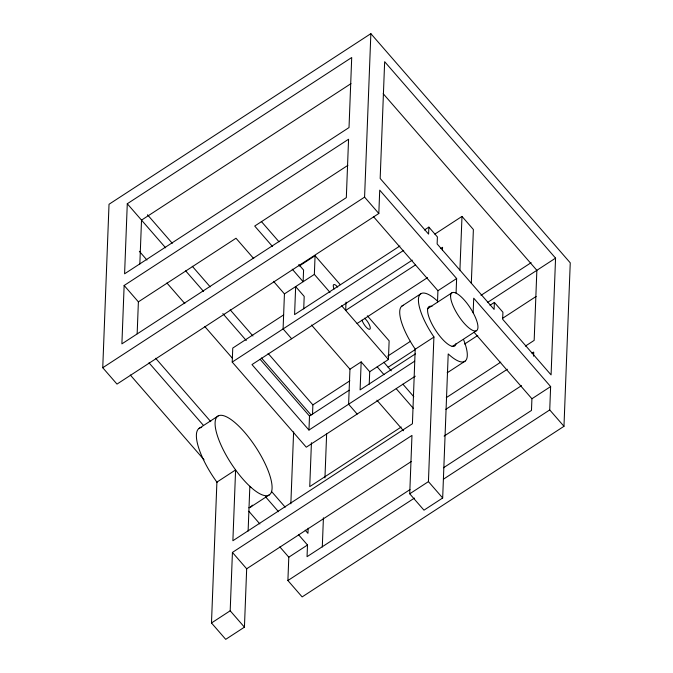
<?xml version="1.0" encoding="UTF-8"?>
<svg xmlns="http://www.w3.org/2000/svg" width="673" height="673" viewBox="0 0 673 673"><rect width="100%" height="100%" fill="white"/><g stroke="black" fill="none" stroke-linecap="round" stroke-linejoin="round"><path stroke-width="1.01" d="M437.492 302.202L437.93 290.719L373.38 216.529M456.075 293.142L456.63 278.538L379.715 190.139L378.823 213.492L116.993 384.098L102.75 367.727L109.026 204.264L370.857 33.65L570.25 262.832L563.974 426.303L302.143 596.909L287.901 580.538L288.793 557.185L279.833 546.888M124.143 285.487L121.897 343.869L346.326 197.626L348.564 139.244L124.143 285.487L138.386 301.857L137.157 333.791M127.281 203.751L124.589 273.81L349.018 127.567L351.71 57.516L127.281 203.751L165.642 247.841M139.833 264.035L141.523 220.121L350.986 83.629M463.604 339.739A40.33 12.669 56.9 0 1 449.219 354.831L448.21 353.914L442.674 497.986L423.973 510.176L409.731 493.805L411.969 435.423L232.429 552.415L246.671 568.786L244.434 627.16L225.724 639.35L211.482 622.979L216.899 482.12L235.6 469.931L232.883 540.739L412.423 423.746L415.207 349.102A40.33 12.669 56.9 0 1 403.607 305.323M415.266 376.182L306.282 447.2L232.219 362.074L232.757 348.067L283.627 314.914M244.434 627.16L230.191 610.79L232.429 552.415M248.118 531.073L249.843 486.301M273.524 281.356L284.435 293.899L283.089 328.929L291.636 338.755M290.845 503.808L293.613 431.873M303.725 308.865L304.196 296.406L295.657 286.589L294.581 314.611L399.897 245.981M330.022 292.41L314.358 274.399L315.073 255.723L299.233 266.045M414.644 361.199L308.957 430.064L309.496 416.057L260.072 359.256M298.543 534.707L307.502 545.004L307.048 556.68L410.025 489.582M308.141 528.17L307.948 533.327L305.189 530.156M311.431 442.699L309.74 486.621L401.209 427.019M312.508 414.618L312.878 404.885L268.09 353.401M322.291 546.981L323.419 517.789M324.95 477.897L326.632 433.976M346.006 302.11L345.686 310.413L415.266 265.078M311.515 325.025L349.952 369.199L348.606 404.229L357.153 414.055M378.823 213.492L364.581 197.122L370.857 33.65M349.952 369.199L361.174 361.889L360.097 389.911L415.384 353.889M369.233 384.165L369.713 371.715L361.174 361.889M369.713 371.715L388.422 359.525L389.137 340.841L367.34 315.788M424.47 229.973L428.861 227.112L428.592 234.12L380.169 178.463L384.653 61.697L555.562 258.138L551.078 374.903L502.655 319.246L502.924 312.238L494.377 302.413L489.986 305.273M442.674 497.986L428.432 481.616L433.908 336.912A40.33 12.669 56.9 0 1 418.505 298.492A40.33 12.669 56.9 0 1 437.677 301.268M442.447 250.381L442.565 247.294L440.807 248.438M459.928 270.134L461.989 216.42L434.842 234.111M471.319 283.232L473.38 229.518L461.989 216.42M473.161 312.785L473.716 298.181L550.632 386.58L549.732 409.933L563.974 426.303M494.377 302.413L494.108 309.42L437.139 243.937L437.408 236.938L428.861 227.112M474.246 332.462L531.922 398.761L531.477 410.437L443.465 467.785M533.563 356.177L533.723 352.055L531.964 353.207M138.386 301.857L236.013 238.242L253.738 258.625M347.874 165.356L254.714 226.052L272.447 246.436M102.75 367.727L364.581 197.122M284.435 293.899L314.358 274.399M232.219 362.074L403.724 250.322M412.271 260.14L251.988 364.589L308.957 430.064M357.085 323.511L427.54 277.604M198.914 428.508L218.22 415.931M401.882 306.097L421.105 293.571M437.93 290.719L456.63 278.538M427.372 308.814L451.886 292.848M312.878 404.885L349.842 380.8M387.69 356.135L410.572 341.228M480.985 295.346L531.148 262.663M309.496 416.057L349.144 390.222M415.283 349.211L433.984 337.03M388.119 367.239L415.409 349.464M487.572 302.438L555.562 258.138M452.155 346.545L476.669 330.578M502.697 318.236L536.137 296.44M464.58 344.054L477.788 335.448M447.284 372.758L465.136 361.123M250.255 507.274L269.562 494.697M446.283 397.65L500.771 362.141M525.377 346.107L534.169 340.378L536.861 270.327L383.181 93.682M445.837 409.327L507.358 369.241M444.113 436.096L521.558 385.629M246.671 568.786L411.253 461.543M288.793 557.185L307.502 545.004M531.922 398.761L550.632 386.58M211.482 622.979L230.191 610.79M409.731 493.805L428.432 481.616M287.901 580.538L414.425 498.096M443.414 479.201L549.732 409.933M315.073 255.723L340.277 284.687M341.606 305.719L388.422 359.525M261.301 221.434L279.034 241.817M298.812 264.548L303.582 270.033L303.136 281.709L292.225 269.166M383.787 362.217L391.282 370.84M402.883 384.165L413.794 396.708M377.2 366.835L384.014 374.676M396.296 388.784L413.348 408.385M376.905 400.191L403.506 430.762M147.488 214.78L172.296 243.298M192.276 266.264L210.195 286.858M230.183 309.832L252.922 335.97M185.63 270.815L203.549 291.409M222.839 313.584L246.276 340.521M261.435 357.943L311.052 414.98M139.361 251.315L146.941 260.03M166.929 283.005L184.848 303.599M204.828 326.565L232.395 358.246M155.648 358.272L210.775 421.635M271.421 491.34L285.209 507.181M148.994 362.814L203.439 425.395M265.456 496.682L278.555 511.732M130.293 375.004L204.028 459.76M248.825 511.244L259.854 523.922M217.093 482.39L215.755 480.539A47.026 14.772 56.9 0 1 200.192 427.809M447.671 371.807A40.33 12.669 56.9 0 1 447.318 372.388M455.983 343.667A23.513 7.386 56.9 0 1 448.899 344.845L448.277 344.433A23.513 7.386 56.9 0 1 434.851 329.114L434.245 328.138A23.513 7.386 56.9 0 1 431.973 306.467M252.299 505.129A47.026 14.772 56.9 0 1 248.859 507.787M200.916 427.607A47.026 14.772 56.9 0 1 201.698 427.498M364.505 318.178A7.05 2.212 56.9 0 1 370.015 326.489A7.05 2.212 56.9 0 1 367.525 328.407A7.05 2.212 56.9 0 1 362.015 320.096M334.144 288.978A7.05 2.212 56.9 0 1 333.724 284.612A7.05 2.212 56.9 0 1 337.661 287.051M450.607 295.851L450.599 296.406A22.571 7.092 56.9 0 0 464 323.099A22.571 7.092 56.9 0 0 477.939 327.574L477.956 327.011A22.571 7.092 56.9 0 0 473.413 313.265L472.909 312.322A22.571 7.092 56.9 0 0 458.675 294.749A22.571 7.092 56.9 0 0 450.607 295.851M250.995 487.361L249.641 486.116A47.026 14.772 56.9 0 1 235.794 470.208L234.465 468.349A47.026 14.772 56.9 0 1 220.954 415.291A47.026 14.772 56.9 0 1 267.265 468.517A47.026 14.772 56.9 0 1 250.995 487.361"/></g></svg>
